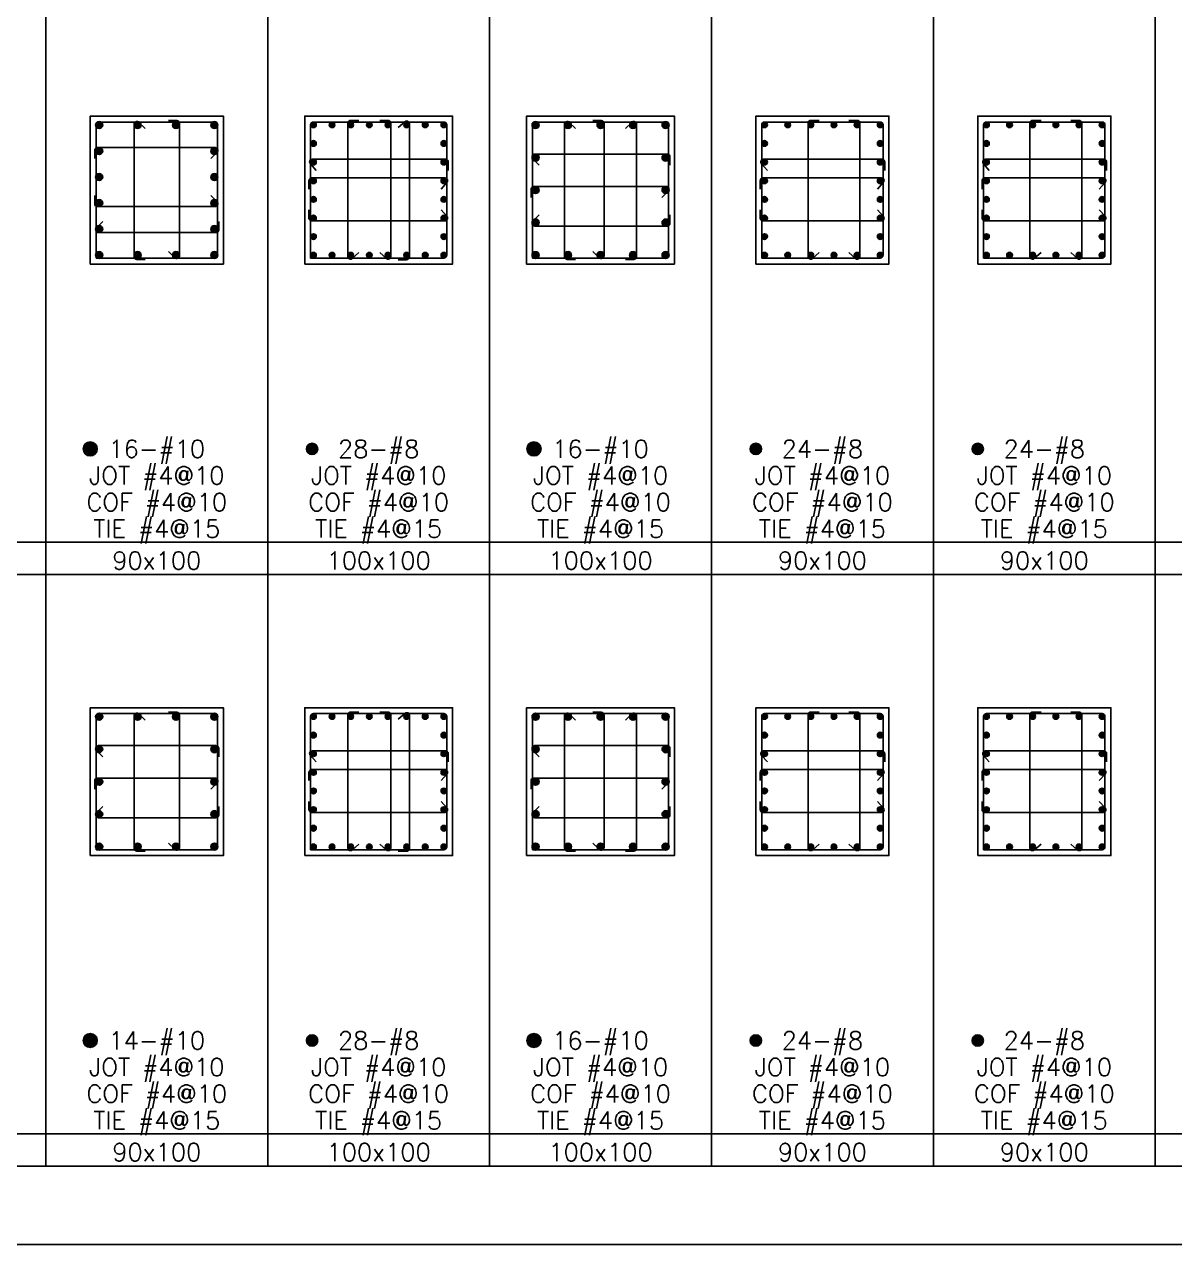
# Model space of a CAD drawing. Header units: millimetres. Extents: x 0 to 31920, y -6088 to 2522.
# Drawn here: x 8005 to 8782, y 0 to 825 of the extents above; entities that cross this region are included whole.
import ezdxf
from ezdxf.enums import TextEntityAlignment as Align

# ---------------------------------------------------------------- set-up
doc = ezdxf.new("R2010")
doc.units = ezdxf.units.MM
doc.header["$MEASUREMENT"] = 0
for name, color, linetype in [('DwFm', 7, 'Continuous'), ('S-RC', 130, 'Continuous'), ('S-REINF', 6, 'Continuous'), ('S-REINFD', 201, 'Continuous'), ('S-STUD', 1, 'Continuous'), ('S-TEXT', 2, 'Continuous')]:
    doc.layers.add(name, color=color, linetype=linetype)
doc.styles.add('CS4', font='romans.shx', dxfattribs={"width": 0.8, "bigfont": 'lsp.shx'})

# ---------------------------------------------------------------- blocks, each defined once
blk = doc.blocks.new('繪圖範圍')
blk.add_lwpolyline([(0, 51.1), (79.8, 51.1), (79.8, 0), (0, 0)], close=True)

msp = doc.modelspace()

# ---------------------------------------------------------------- hatches: boundary and pattern name
at = {"layer": 'S-REINFD'}
h = msp.add_hatch(color=256, dxfattribs=at)
edge = h.paths.add_edge_path()
edge.add_arc((8055.06, 756.94), 2.38, 0, 360)
h = msp.add_hatch(color=256, dxfattribs=at)
edge = h.paths.add_edge_path()
edge.add_arc((8081.02, 756.94), 2.38, 0, 360)
h = msp.add_hatch(color=256, dxfattribs=at)
edge = h.paths.add_edge_path()
edge.add_arc((8106.98, 756.94), 2.38, 0, 360)
h = msp.add_hatch(color=256, dxfattribs=at)
edge = h.paths.add_edge_path()
edge.add_arc((8132.94, 756.94), 2.38, 0, 360)
h = msp.add_hatch(color=256, dxfattribs=at)
edge = h.paths.add_edge_path()
edge.add_arc((8199.91, 757.1), 1.91, 0, 360)
h = msp.add_hatch(color=256, dxfattribs=at)
edge = h.paths.add_edge_path()
edge.add_arc((8212.5, 757.1), 1.91, 0, 360)
h = msp.add_hatch(color=256, dxfattribs=at)
edge = h.paths.add_edge_path()
edge.add_arc((8225.1, 757.1), 1.91, 0, 360)
h = msp.add_hatch(color=256, dxfattribs=at)
edge = h.paths.add_edge_path()
edge.add_arc((8237.7, 757.1), 1.91, 0, 360)
h = msp.add_hatch(color=256, dxfattribs=at)
edge = h.paths.add_edge_path()
edge.add_arc((8250.3, 757.1), 1.91, 0, 360)
h = msp.add_hatch(color=256, dxfattribs=at)
edge = h.paths.add_edge_path()
edge.add_arc((8262.9, 757.1), 1.91, 0, 360)
h = msp.add_hatch(color=256, dxfattribs=at)
edge = h.paths.add_edge_path()
edge.add_arc((8275.5, 757.1), 1.91, 0, 360)
h = msp.add_hatch(color=256, dxfattribs=at)
edge = h.paths.add_edge_path()
edge.add_arc((8288.1, 757.1), 1.91, 0, 360)
h = msp.add_hatch(color=256, dxfattribs=at)
edge = h.paths.add_edge_path()
edge.add_arc((8350.06, 756.94), 2.38, 0, 360)
h = msp.add_hatch(color=256, dxfattribs=at)
edge = h.paths.add_edge_path()
edge.add_arc((8372.03, 756.94), 2.38, 0, 360)
h = msp.add_hatch(color=256, dxfattribs=at)
edge = h.paths.add_edge_path()
edge.add_arc((8394, 756.94), 2.38, 0, 360)
h = msp.add_hatch(color=256, dxfattribs=at)
edge = h.paths.add_edge_path()
edge.add_arc((8415.97, 756.94), 2.38, 0, 360)
h = msp.add_hatch(color=256, dxfattribs=at)
edge = h.paths.add_edge_path()
edge.add_arc((8437.94, 756.94), 2.38, 0, 360)
h = msp.add_hatch(color=256, dxfattribs=at)
edge = h.paths.add_edge_path()
edge.add_arc((8504.91, 757.1), 1.91, 0, 360)
h = msp.add_hatch(color=256, dxfattribs=at)
edge = h.paths.add_edge_path()
edge.add_arc((8520.54, 757.1), 1.91, 0, 360)
h = msp.add_hatch(color=256, dxfattribs=at)
edge = h.paths.add_edge_path()
edge.add_arc((8536.18, 757.1), 1.91, 0, 360)
h = msp.add_hatch(color=256, dxfattribs=at)
edge = h.paths.add_edge_path()
edge.add_arc((8551.82, 757.1), 1.91, 0, 360)
h = msp.add_hatch(color=256, dxfattribs=at)
edge = h.paths.add_edge_path()
edge.add_arc((8567.46, 757.1), 1.91, 0, 360)
h = msp.add_hatch(color=256, dxfattribs=at)
edge = h.paths.add_edge_path()
edge.add_arc((8583.1, 757.1), 1.91, 0, 360)
h = msp.add_hatch(color=256, dxfattribs=at)
edge = h.paths.add_edge_path()
edge.add_arc((8654.91, 757.1), 1.91, 0, 360)
h = msp.add_hatch(color=256, dxfattribs=at)
edge = h.paths.add_edge_path()
edge.add_arc((8670.54, 757.1), 1.91, 0, 360)
h = msp.add_hatch(color=256, dxfattribs=at)
edge = h.paths.add_edge_path()
edge.add_arc((8686.18, 757.1), 1.91, 0, 360)
h = msp.add_hatch(color=256, dxfattribs=at)
edge = h.paths.add_edge_path()
edge.add_arc((8701.82, 757.1), 1.91, 0, 360)
h = msp.add_hatch(color=256, dxfattribs=at)
edge = h.paths.add_edge_path()
edge.add_arc((8717.46, 757.1), 1.91, 0, 360)
h = msp.add_hatch(color=256, dxfattribs=at)
edge = h.paths.add_edge_path()
edge.add_arc((8733.1, 757.1), 1.91, 0, 360)
h = msp.add_hatch(color=256, dxfattribs=at)
edge = h.paths.add_edge_path()
edge.add_arc((8199.91, 744.5), 1.91, 0, 360)
h = msp.add_hatch(color=256, dxfattribs=at)
edge = h.paths.add_edge_path()
edge.add_arc((8288.1, 744.5), 1.91, 0, 360)
h = msp.add_hatch(color=256, dxfattribs=at)
edge = h.paths.add_edge_path()
edge.add_arc((8504.91, 744.5), 1.91, 0, 360)
h = msp.add_hatch(color=256, dxfattribs=at)
edge = h.paths.add_edge_path()
edge.add_arc((8583.1, 744.5), 1.91, 0, 360)
h = msp.add_hatch(color=256, dxfattribs=at)
edge = h.paths.add_edge_path()
edge.add_arc((8654.91, 744.5), 1.91, 0, 360)
h = msp.add_hatch(color=256, dxfattribs=at)
edge = h.paths.add_edge_path()
edge.add_arc((8733.1, 744.5), 1.91, 0, 360)
h = msp.add_hatch(color=256, dxfattribs=at)
edge = h.paths.add_edge_path()
edge.add_arc((8055.06, 739.36), 2.38, 0, 360)
h = msp.add_hatch(color=256, dxfattribs=at)
edge = h.paths.add_edge_path()
edge.add_arc((8132.94, 739.36), 2.38, 0, 360)
h = msp.add_hatch(color=256, dxfattribs=at)
edge = h.paths.add_edge_path()
edge.add_arc((8350.06, 734.97), 2.38, 0, 360)
h = msp.add_hatch(color=256, dxfattribs=at)
edge = h.paths.add_edge_path()
edge.add_arc((8437.94, 734.97), 2.38, 0, 360)
h = msp.add_hatch(color=256, dxfattribs=at)
edge = h.paths.add_edge_path()
edge.add_arc((8199.91, 731.9), 1.91, 0, 360)
h = msp.add_hatch(color=256, dxfattribs=at)
edge = h.paths.add_edge_path()
edge.add_arc((8288.1, 731.9), 1.91, 0, 360)
h = msp.add_hatch(color=256, dxfattribs=at)
edge = h.paths.add_edge_path()
edge.add_arc((8504.91, 731.9), 1.91, 0, 360)
h = msp.add_hatch(color=256, dxfattribs=at)
edge = h.paths.add_edge_path()
edge.add_arc((8583.1, 731.9), 1.91, 0, 360)
h = msp.add_hatch(color=256, dxfattribs=at)
edge = h.paths.add_edge_path()
edge.add_arc((8654.91, 731.9), 1.91, 0, 360)
h = msp.add_hatch(color=256, dxfattribs=at)
edge = h.paths.add_edge_path()
edge.add_arc((8733.1, 731.9), 1.91, 0, 360)
h = msp.add_hatch(color=256, dxfattribs=at)
edge = h.paths.add_edge_path()
edge.add_arc((8055.06, 721.79), 2.38, 0, 360)
h = msp.add_hatch(color=256, dxfattribs=at)
edge = h.paths.add_edge_path()
edge.add_arc((8132.94, 721.79), 2.38, 0, 360)
h = msp.add_hatch(color=256, dxfattribs=at)
edge = h.paths.add_edge_path()
edge.add_arc((8199.91, 719.3), 1.91, 0, 360)
h = msp.add_hatch(color=256, dxfattribs=at)
edge = h.paths.add_edge_path()
edge.add_arc((8288.1, 719.3), 1.91, 0, 360)
h = msp.add_hatch(color=256, dxfattribs=at)
edge = h.paths.add_edge_path()
edge.add_arc((8504.91, 719.3), 1.91, 0, 360)
h = msp.add_hatch(color=256, dxfattribs=at)
edge = h.paths.add_edge_path()
edge.add_arc((8583.1, 719.3), 1.91, 0, 360)
h = msp.add_hatch(color=256, dxfattribs=at)
edge = h.paths.add_edge_path()
edge.add_arc((8654.91, 719.3), 1.91, 0, 360)
h = msp.add_hatch(color=256, dxfattribs=at)
edge = h.paths.add_edge_path()
edge.add_arc((8733.1, 719.3), 1.91, 0, 360)
h = msp.add_hatch(color=256, dxfattribs=at)
edge = h.paths.add_edge_path()
edge.add_arc((8350.06, 713), 2.38, 0, 360)
h = msp.add_hatch(color=256, dxfattribs=at)
edge = h.paths.add_edge_path()
edge.add_arc((8437.94, 713), 2.38, 0, 360)
h = msp.add_hatch(color=256, dxfattribs=at)
edge = h.paths.add_edge_path()
edge.add_arc((8055.06, 704.21), 2.38, 0, 360)
h = msp.add_hatch(color=256, dxfattribs=at)
edge = h.paths.add_edge_path()
edge.add_arc((8132.94, 704.21), 2.38, 0, 360)
h = msp.add_hatch(color=256, dxfattribs=at)
edge = h.paths.add_edge_path()
edge.add_arc((8199.91, 706.7), 1.91, 0, 360)
h = msp.add_hatch(color=256, dxfattribs=at)
edge = h.paths.add_edge_path()
edge.add_arc((8288.1, 706.7), 1.91, 0, 360)
h = msp.add_hatch(color=256, dxfattribs=at)
edge = h.paths.add_edge_path()
edge.add_arc((8504.91, 706.7), 1.91, 0, 360)
h = msp.add_hatch(color=256, dxfattribs=at)
edge = h.paths.add_edge_path()
edge.add_arc((8583.1, 706.7), 1.91, 0, 360)
h = msp.add_hatch(color=256, dxfattribs=at)
edge = h.paths.add_edge_path()
edge.add_arc((8654.91, 706.7), 1.91, 0, 360)
h = msp.add_hatch(color=256, dxfattribs=at)
edge = h.paths.add_edge_path()
edge.add_arc((8733.1, 706.7), 1.91, 0, 360)
h = msp.add_hatch(color=256, dxfattribs=at)
edge = h.paths.add_edge_path()
edge.add_arc((8199.91, 694.1), 1.91, 0, 360)
h = msp.add_hatch(color=256, dxfattribs=at)
edge = h.paths.add_edge_path()
edge.add_arc((8288.1, 694.1), 1.91, 0, 360)
h = msp.add_hatch(color=256, dxfattribs=at)
edge = h.paths.add_edge_path()
edge.add_arc((8350.06, 691.03), 2.38, 0, 360)
h = msp.add_hatch(color=256, dxfattribs=at)
edge = h.paths.add_edge_path()
edge.add_arc((8437.94, 691.03), 2.38, 0, 360)
h = msp.add_hatch(color=256, dxfattribs=at)
edge = h.paths.add_edge_path()
edge.add_arc((8504.91, 694.1), 1.91, 0, 360)
h = msp.add_hatch(color=256, dxfattribs=at)
edge = h.paths.add_edge_path()
edge.add_arc((8583.1, 694.1), 1.91, 0, 360)
h = msp.add_hatch(color=256, dxfattribs=at)
edge = h.paths.add_edge_path()
edge.add_arc((8654.91, 694.1), 1.91, 0, 360)
h = msp.add_hatch(color=256, dxfattribs=at)
edge = h.paths.add_edge_path()
edge.add_arc((8733.1, 694.1), 1.91, 0, 360)
h = msp.add_hatch(color=256, dxfattribs=at)
edge = h.paths.add_edge_path()
edge.add_arc((8055.06, 686.64), 2.38, 0, 360)
h = msp.add_hatch(color=256, dxfattribs=at)
edge = h.paths.add_edge_path()
edge.add_arc((8132.94, 686.64), 2.38, 0, 360)
h = msp.add_hatch(color=256, dxfattribs=at)
edge = h.paths.add_edge_path()
edge.add_arc((8199.91, 681.5), 1.91, 0, 360)
h = msp.add_hatch(color=256, dxfattribs=at)
edge = h.paths.add_edge_path()
edge.add_arc((8288.1, 681.5), 1.91, 0, 360)
h = msp.add_hatch(color=256, dxfattribs=at)
edge = h.paths.add_edge_path()
edge.add_arc((8504.91, 681.5), 1.91, 0, 360)
h = msp.add_hatch(color=256, dxfattribs=at)
edge = h.paths.add_edge_path()
edge.add_arc((8583.1, 681.5), 1.91, 0, 360)
h = msp.add_hatch(color=256, dxfattribs=at)
edge = h.paths.add_edge_path()
edge.add_arc((8654.91, 681.5), 1.91, 0, 360)
h = msp.add_hatch(color=256, dxfattribs=at)
edge = h.paths.add_edge_path()
edge.add_arc((8733.1, 681.5), 1.91, 0, 360)
h = msp.add_hatch(color=256, dxfattribs=at)
edge = h.paths.add_edge_path()
edge.add_arc((8055.06, 669.06), 2.38, 0, 360)
h = msp.add_hatch(color=256, dxfattribs=at)
edge = h.paths.add_edge_path()
edge.add_arc((8081.02, 669.06), 2.38, 0, 360)
h = msp.add_hatch(color=256, dxfattribs=at)
edge = h.paths.add_edge_path()
edge.add_arc((8106.98, 669.06), 2.38, 0, 360)
h = msp.add_hatch(color=256, dxfattribs=at)
edge = h.paths.add_edge_path()
edge.add_arc((8132.94, 669.06), 2.38, 0, 360)
h = msp.add_hatch(color=256, dxfattribs=at)
edge = h.paths.add_edge_path()
edge.add_arc((8199.91, 668.91), 1.91, 0, 360)
h = msp.add_hatch(color=256, dxfattribs=at)
edge = h.paths.add_edge_path()
edge.add_arc((8212.5, 668.91), 1.91, 0, 360)
h = msp.add_hatch(color=256, dxfattribs=at)
edge = h.paths.add_edge_path()
edge.add_arc((8225.1, 668.91), 1.91, 0, 360)
h = msp.add_hatch(color=256, dxfattribs=at)
edge = h.paths.add_edge_path()
edge.add_arc((8237.7, 668.91), 1.91, 0, 360)
h = msp.add_hatch(color=256, dxfattribs=at)
edge = h.paths.add_edge_path()
edge.add_arc((8250.3, 668.91), 1.91, 0, 360)
h = msp.add_hatch(color=256, dxfattribs=at)
edge = h.paths.add_edge_path()
edge.add_arc((8262.9, 668.91), 1.91, 0, 360)
h = msp.add_hatch(color=256, dxfattribs=at)
edge = h.paths.add_edge_path()
edge.add_arc((8275.5, 668.91), 1.91, 0, 360)
h = msp.add_hatch(color=256, dxfattribs=at)
edge = h.paths.add_edge_path()
edge.add_arc((8288.1, 668.91), 1.91, 0, 360)
h = msp.add_hatch(color=256, dxfattribs=at)
edge = h.paths.add_edge_path()
edge.add_arc((8350.06, 669.06), 2.38, 0, 360)
h = msp.add_hatch(color=256, dxfattribs=at)
edge = h.paths.add_edge_path()
edge.add_arc((8372.03, 669.06), 2.38, 0, 360)
h = msp.add_hatch(color=256, dxfattribs=at)
edge = h.paths.add_edge_path()
edge.add_arc((8394, 669.06), 2.38, 0, 360)
h = msp.add_hatch(color=256, dxfattribs=at)
edge = h.paths.add_edge_path()
edge.add_arc((8415.97, 669.06), 2.38, 0, 360)
h = msp.add_hatch(color=256, dxfattribs=at)
edge = h.paths.add_edge_path()
edge.add_arc((8437.94, 669.06), 2.38, 0, 360)
h = msp.add_hatch(color=256, dxfattribs=at)
edge = h.paths.add_edge_path()
edge.add_arc((8504.91, 668.91), 1.91, 0, 360)
h = msp.add_hatch(color=256, dxfattribs=at)
edge = h.paths.add_edge_path()
edge.add_arc((8520.54, 668.91), 1.91, 0, 360)
h = msp.add_hatch(color=256, dxfattribs=at)
edge = h.paths.add_edge_path()
edge.add_arc((8536.18, 668.91), 1.91, 0, 360)
h = msp.add_hatch(color=256, dxfattribs=at)
edge = h.paths.add_edge_path()
edge.add_arc((8551.82, 668.91), 1.91, 0, 360)
h = msp.add_hatch(color=256, dxfattribs=at)
edge = h.paths.add_edge_path()
edge.add_arc((8567.46, 668.91), 1.91, 0, 360)
h = msp.add_hatch(color=256, dxfattribs=at)
edge = h.paths.add_edge_path()
edge.add_arc((8583.1, 668.91), 1.91, 0, 360)
h = msp.add_hatch(color=256, dxfattribs=at)
edge = h.paths.add_edge_path()
edge.add_arc((8654.91, 668.91), 1.91, 0, 360)
h = msp.add_hatch(color=256, dxfattribs=at)
edge = h.paths.add_edge_path()
edge.add_arc((8670.54, 668.91), 1.91, 0, 360)
h = msp.add_hatch(color=256, dxfattribs=at)
edge = h.paths.add_edge_path()
edge.add_arc((8686.18, 668.91), 1.91, 0, 360)
h = msp.add_hatch(color=256, dxfattribs=at)
edge = h.paths.add_edge_path()
edge.add_arc((8701.82, 668.91), 1.91, 0, 360)
h = msp.add_hatch(color=256, dxfattribs=at)
edge = h.paths.add_edge_path()
edge.add_arc((8717.46, 668.91), 1.91, 0, 360)
h = msp.add_hatch(color=256, dxfattribs=at)
edge = h.paths.add_edge_path()
edge.add_arc((8733.1, 668.91), 1.91, 0, 360)
h = msp.add_hatch(color=256, dxfattribs=at)
edge = h.paths.add_edge_path()
edge.add_arc((8049, 538), 4.76, 0, 360)
h = msp.add_hatch(color=256, dxfattribs=at)
edge = h.paths.add_edge_path()
edge.add_arc((8199, 538), 3.81, 0, 360)
h = msp.add_hatch(color=256, dxfattribs=at)
edge = h.paths.add_edge_path()
edge.add_arc((8349, 538), 4.76, 0, 360)
h = msp.add_hatch(color=256, dxfattribs=at)
edge = h.paths.add_edge_path()
edge.add_arc((8499, 538), 3.81, 0, 360)
h = msp.add_hatch(color=256, dxfattribs=at)
edge = h.paths.add_edge_path()
edge.add_arc((8649, 538), 3.81, 0, 360)
h = msp.add_hatch(color=256, dxfattribs=at)
edge = h.paths.add_edge_path()
edge.add_arc((8055.06, 356.94), 2.38, 0, 360)
h = msp.add_hatch(color=256, dxfattribs=at)
edge = h.paths.add_edge_path()
edge.add_arc((8081.02, 356.94), 2.38, 0, 360)
h = msp.add_hatch(color=256, dxfattribs=at)
edge = h.paths.add_edge_path()
edge.add_arc((8106.98, 356.94), 2.38, 0, 360)
h = msp.add_hatch(color=256, dxfattribs=at)
edge = h.paths.add_edge_path()
edge.add_arc((8132.94, 356.94), 2.38, 0, 360)
h = msp.add_hatch(color=256, dxfattribs=at)
edge = h.paths.add_edge_path()
edge.add_arc((8199.91, 357.1), 1.91, 0, 360)
h = msp.add_hatch(color=256, dxfattribs=at)
edge = h.paths.add_edge_path()
edge.add_arc((8212.5, 357.1), 1.91, 0, 360)
h = msp.add_hatch(color=256, dxfattribs=at)
edge = h.paths.add_edge_path()
edge.add_arc((8225.1, 357.1), 1.91, 0, 360)
h = msp.add_hatch(color=256, dxfattribs=at)
edge = h.paths.add_edge_path()
edge.add_arc((8237.7, 357.1), 1.91, 0, 360)
h = msp.add_hatch(color=256, dxfattribs=at)
edge = h.paths.add_edge_path()
edge.add_arc((8250.3, 357.1), 1.91, 0, 360)
h = msp.add_hatch(color=256, dxfattribs=at)
edge = h.paths.add_edge_path()
edge.add_arc((8262.9, 357.1), 1.91, 0, 360)
h = msp.add_hatch(color=256, dxfattribs=at)
edge = h.paths.add_edge_path()
edge.add_arc((8275.5, 357.1), 1.91, 0, 360)
h = msp.add_hatch(color=256, dxfattribs=at)
edge = h.paths.add_edge_path()
edge.add_arc((8288.1, 357.1), 1.91, 0, 360)
h = msp.add_hatch(color=256, dxfattribs=at)
edge = h.paths.add_edge_path()
edge.add_arc((8350.06, 356.94), 2.38, 0, 360)
h = msp.add_hatch(color=256, dxfattribs=at)
edge = h.paths.add_edge_path()
edge.add_arc((8372.03, 356.94), 2.38, 0, 360)
h = msp.add_hatch(color=256, dxfattribs=at)
edge = h.paths.add_edge_path()
edge.add_arc((8394, 356.94), 2.38, 0, 360)
h = msp.add_hatch(color=256, dxfattribs=at)
edge = h.paths.add_edge_path()
edge.add_arc((8415.97, 356.94), 2.38, 0, 360)
h = msp.add_hatch(color=256, dxfattribs=at)
edge = h.paths.add_edge_path()
edge.add_arc((8437.94, 356.94), 2.38, 0, 360)
h = msp.add_hatch(color=256, dxfattribs=at)
edge = h.paths.add_edge_path()
edge.add_arc((8504.91, 357.1), 1.91, 0, 360)
h = msp.add_hatch(color=256, dxfattribs=at)
edge = h.paths.add_edge_path()
edge.add_arc((8520.54, 357.1), 1.91, 0, 360)
h = msp.add_hatch(color=256, dxfattribs=at)
edge = h.paths.add_edge_path()
edge.add_arc((8536.18, 357.1), 1.91, 0, 360)
h = msp.add_hatch(color=256, dxfattribs=at)
edge = h.paths.add_edge_path()
edge.add_arc((8551.82, 357.1), 1.91, 0, 360)
h = msp.add_hatch(color=256, dxfattribs=at)
edge = h.paths.add_edge_path()
edge.add_arc((8567.46, 357.1), 1.91, 0, 360)
h = msp.add_hatch(color=256, dxfattribs=at)
edge = h.paths.add_edge_path()
edge.add_arc((8583.1, 357.1), 1.91, 0, 360)
h = msp.add_hatch(color=256, dxfattribs=at)
edge = h.paths.add_edge_path()
edge.add_arc((8654.91, 357.1), 1.91, 0, 360)
h = msp.add_hatch(color=256, dxfattribs=at)
edge = h.paths.add_edge_path()
edge.add_arc((8670.54, 357.1), 1.91, 0, 360)
h = msp.add_hatch(color=256, dxfattribs=at)
edge = h.paths.add_edge_path()
edge.add_arc((8686.18, 357.1), 1.91, 0, 360)
h = msp.add_hatch(color=256, dxfattribs=at)
edge = h.paths.add_edge_path()
edge.add_arc((8701.82, 357.1), 1.91, 0, 360)
h = msp.add_hatch(color=256, dxfattribs=at)
edge = h.paths.add_edge_path()
edge.add_arc((8717.46, 357.1), 1.91, 0, 360)
h = msp.add_hatch(color=256, dxfattribs=at)
edge = h.paths.add_edge_path()
edge.add_arc((8733.1, 357.1), 1.91, 0, 360)
h = msp.add_hatch(color=256, dxfattribs=at)
edge = h.paths.add_edge_path()
edge.add_arc((8199.91, 344.5), 1.91, 0, 360)
h = msp.add_hatch(color=256, dxfattribs=at)
edge = h.paths.add_edge_path()
edge.add_arc((8288.1, 344.5), 1.91, 0, 360)
h = msp.add_hatch(color=256, dxfattribs=at)
edge = h.paths.add_edge_path()
edge.add_arc((8504.91, 344.5), 1.91, 0, 360)
h = msp.add_hatch(color=256, dxfattribs=at)
edge = h.paths.add_edge_path()
edge.add_arc((8583.1, 344.5), 1.91, 0, 360)
h = msp.add_hatch(color=256, dxfattribs=at)
edge = h.paths.add_edge_path()
edge.add_arc((8654.91, 344.5), 1.91, 0, 360)
h = msp.add_hatch(color=256, dxfattribs=at)
edge = h.paths.add_edge_path()
edge.add_arc((8733.1, 344.5), 1.91, 0, 360)
h = msp.add_hatch(color=256, dxfattribs=at)
edge = h.paths.add_edge_path()
edge.add_arc((8055.06, 334.97), 2.38, 0, 360)
h = msp.add_hatch(color=256, dxfattribs=at)
edge = h.paths.add_edge_path()
edge.add_arc((8132.94, 334.97), 2.38, 0, 360)
h = msp.add_hatch(color=256, dxfattribs=at)
edge = h.paths.add_edge_path()
edge.add_arc((8199.91, 331.9), 1.91, 0, 360)
h = msp.add_hatch(color=256, dxfattribs=at)
edge = h.paths.add_edge_path()
edge.add_arc((8288.1, 331.9), 1.91, 0, 360)
h = msp.add_hatch(color=256, dxfattribs=at)
edge = h.paths.add_edge_path()
edge.add_arc((8350.06, 334.97), 2.38, 0, 360)
h = msp.add_hatch(color=256, dxfattribs=at)
edge = h.paths.add_edge_path()
edge.add_arc((8437.94, 334.97), 2.38, 0, 360)
h = msp.add_hatch(color=256, dxfattribs=at)
edge = h.paths.add_edge_path()
edge.add_arc((8504.91, 331.9), 1.91, 0, 360)
h = msp.add_hatch(color=256, dxfattribs=at)
edge = h.paths.add_edge_path()
edge.add_arc((8583.1, 331.9), 1.91, 0, 360)
h = msp.add_hatch(color=256, dxfattribs=at)
edge = h.paths.add_edge_path()
edge.add_arc((8654.91, 331.9), 1.91, 0, 360)
h = msp.add_hatch(color=256, dxfattribs=at)
edge = h.paths.add_edge_path()
edge.add_arc((8733.1, 331.9), 1.91, 0, 360)
h = msp.add_hatch(color=256, dxfattribs=at)
edge = h.paths.add_edge_path()
edge.add_arc((8055.06, 313), 2.38, 0, 360)
h = msp.add_hatch(color=256, dxfattribs=at)
edge = h.paths.add_edge_path()
edge.add_arc((8132.94, 313), 2.38, 0, 360)
h = msp.add_hatch(color=256, dxfattribs=at)
edge = h.paths.add_edge_path()
edge.add_arc((8199.91, 319.3), 1.91, 0, 360)
h = msp.add_hatch(color=256, dxfattribs=at)
edge = h.paths.add_edge_path()
edge.add_arc((8288.1, 319.3), 1.91, 0, 360)
h = msp.add_hatch(color=256, dxfattribs=at)
edge = h.paths.add_edge_path()
edge.add_arc((8350.06, 313), 2.38, 0, 360)
h = msp.add_hatch(color=256, dxfattribs=at)
edge = h.paths.add_edge_path()
edge.add_arc((8437.94, 313), 2.38, 0, 360)
h = msp.add_hatch(color=256, dxfattribs=at)
edge = h.paths.add_edge_path()
edge.add_arc((8504.91, 319.3), 1.91, 0, 360)
h = msp.add_hatch(color=256, dxfattribs=at)
edge = h.paths.add_edge_path()
edge.add_arc((8583.1, 319.3), 1.91, 0, 360)
h = msp.add_hatch(color=256, dxfattribs=at)
edge = h.paths.add_edge_path()
edge.add_arc((8654.91, 319.3), 1.91, 0, 360)
h = msp.add_hatch(color=256, dxfattribs=at)
edge = h.paths.add_edge_path()
edge.add_arc((8733.1, 319.3), 1.91, 0, 360)
h = msp.add_hatch(color=256, dxfattribs=at)
edge = h.paths.add_edge_path()
edge.add_arc((8199.91, 306.7), 1.91, 0, 360)
h = msp.add_hatch(color=256, dxfattribs=at)
edge = h.paths.add_edge_path()
edge.add_arc((8288.1, 306.7), 1.91, 0, 360)
h = msp.add_hatch(color=256, dxfattribs=at)
edge = h.paths.add_edge_path()
edge.add_arc((8504.91, 306.7), 1.91, 0, 360)
h = msp.add_hatch(color=256, dxfattribs=at)
edge = h.paths.add_edge_path()
edge.add_arc((8583.1, 306.7), 1.91, 0, 360)
h = msp.add_hatch(color=256, dxfattribs=at)
edge = h.paths.add_edge_path()
edge.add_arc((8654.91, 306.7), 1.91, 0, 360)
h = msp.add_hatch(color=256, dxfattribs=at)
edge = h.paths.add_edge_path()
edge.add_arc((8733.1, 306.7), 1.91, 0, 360)
h = msp.add_hatch(color=256, dxfattribs=at)
edge = h.paths.add_edge_path()
edge.add_arc((8055.06, 291.03), 2.38, 0, 360)
h = msp.add_hatch(color=256, dxfattribs=at)
edge = h.paths.add_edge_path()
edge.add_arc((8132.94, 291.03), 2.38, 0, 360)
h = msp.add_hatch(color=256, dxfattribs=at)
edge = h.paths.add_edge_path()
edge.add_arc((8199.91, 294.1), 1.91, 0, 360)
h = msp.add_hatch(color=256, dxfattribs=at)
edge = h.paths.add_edge_path()
edge.add_arc((8288.1, 294.1), 1.91, 0, 360)
h = msp.add_hatch(color=256, dxfattribs=at)
edge = h.paths.add_edge_path()
edge.add_arc((8350.06, 291.03), 2.38, 0, 360)
h = msp.add_hatch(color=256, dxfattribs=at)
edge = h.paths.add_edge_path()
edge.add_arc((8437.94, 291.03), 2.38, 0, 360)
h = msp.add_hatch(color=256, dxfattribs=at)
edge = h.paths.add_edge_path()
edge.add_arc((8504.91, 294.1), 1.91, 0, 360)
h = msp.add_hatch(color=256, dxfattribs=at)
edge = h.paths.add_edge_path()
edge.add_arc((8583.1, 294.1), 1.91, 0, 360)
h = msp.add_hatch(color=256, dxfattribs=at)
edge = h.paths.add_edge_path()
edge.add_arc((8654.91, 294.1), 1.91, 0, 360)
h = msp.add_hatch(color=256, dxfattribs=at)
edge = h.paths.add_edge_path()
edge.add_arc((8733.1, 294.1), 1.91, 0, 360)
h = msp.add_hatch(color=256, dxfattribs=at)
edge = h.paths.add_edge_path()
edge.add_arc((8199.91, 281.5), 1.91, 0, 360)
h = msp.add_hatch(color=256, dxfattribs=at)
edge = h.paths.add_edge_path()
edge.add_arc((8288.1, 281.5), 1.91, 0, 360)
h = msp.add_hatch(color=256, dxfattribs=at)
edge = h.paths.add_edge_path()
edge.add_arc((8504.91, 281.5), 1.91, 0, 360)
h = msp.add_hatch(color=256, dxfattribs=at)
edge = h.paths.add_edge_path()
edge.add_arc((8583.1, 281.5), 1.91, 0, 360)
h = msp.add_hatch(color=256, dxfattribs=at)
edge = h.paths.add_edge_path()
edge.add_arc((8654.91, 281.5), 1.91, 0, 360)
h = msp.add_hatch(color=256, dxfattribs=at)
edge = h.paths.add_edge_path()
edge.add_arc((8733.1, 281.5), 1.91, 0, 360)
h = msp.add_hatch(color=256, dxfattribs=at)
edge = h.paths.add_edge_path()
edge.add_arc((8055.06, 269.06), 2.38, 0, 360)
h = msp.add_hatch(color=256, dxfattribs=at)
edge = h.paths.add_edge_path()
edge.add_arc((8081.02, 269.06), 2.38, 0, 360)
h = msp.add_hatch(color=256, dxfattribs=at)
edge = h.paths.add_edge_path()
edge.add_arc((8106.98, 269.06), 2.38, 0, 360)
h = msp.add_hatch(color=256, dxfattribs=at)
edge = h.paths.add_edge_path()
edge.add_arc((8132.94, 269.06), 2.38, 0, 360)
h = msp.add_hatch(color=256, dxfattribs=at)
edge = h.paths.add_edge_path()
edge.add_arc((8199.91, 268.91), 1.91, 0, 360)
h = msp.add_hatch(color=256, dxfattribs=at)
edge = h.paths.add_edge_path()
edge.add_arc((8212.5, 268.91), 1.91, 0, 360)
h = msp.add_hatch(color=256, dxfattribs=at)
edge = h.paths.add_edge_path()
edge.add_arc((8225.1, 268.91), 1.91, 0, 360)
h = msp.add_hatch(color=256, dxfattribs=at)
edge = h.paths.add_edge_path()
edge.add_arc((8237.7, 268.91), 1.91, 0, 360)
h = msp.add_hatch(color=256, dxfattribs=at)
edge = h.paths.add_edge_path()
edge.add_arc((8250.3, 268.91), 1.91, 0, 360)
h = msp.add_hatch(color=256, dxfattribs=at)
edge = h.paths.add_edge_path()
edge.add_arc((8262.9, 268.91), 1.91, 0, 360)
h = msp.add_hatch(color=256, dxfattribs=at)
edge = h.paths.add_edge_path()
edge.add_arc((8275.5, 268.91), 1.91, 0, 360)
h = msp.add_hatch(color=256, dxfattribs=at)
edge = h.paths.add_edge_path()
edge.add_arc((8288.1, 268.91), 1.91, 0, 360)
h = msp.add_hatch(color=256, dxfattribs=at)
edge = h.paths.add_edge_path()
edge.add_arc((8350.06, 269.06), 2.38, 0, 360)
h = msp.add_hatch(color=256, dxfattribs=at)
edge = h.paths.add_edge_path()
edge.add_arc((8372.03, 269.06), 2.38, 0, 360)
h = msp.add_hatch(color=256, dxfattribs=at)
edge = h.paths.add_edge_path()
edge.add_arc((8394, 269.06), 2.38, 0, 360)
h = msp.add_hatch(color=256, dxfattribs=at)
edge = h.paths.add_edge_path()
edge.add_arc((8415.97, 269.06), 2.38, 0, 360)
h = msp.add_hatch(color=256, dxfattribs=at)
edge = h.paths.add_edge_path()
edge.add_arc((8437.94, 269.06), 2.38, 0, 360)
h = msp.add_hatch(color=256, dxfattribs=at)
edge = h.paths.add_edge_path()
edge.add_arc((8504.91, 268.91), 1.91, 0, 360)
h = msp.add_hatch(color=256, dxfattribs=at)
edge = h.paths.add_edge_path()
edge.add_arc((8520.54, 268.91), 1.91, 0, 360)
h = msp.add_hatch(color=256, dxfattribs=at)
edge = h.paths.add_edge_path()
edge.add_arc((8536.18, 268.91), 1.91, 0, 360)
h = msp.add_hatch(color=256, dxfattribs=at)
edge = h.paths.add_edge_path()
edge.add_arc((8551.82, 268.91), 1.91, 0, 360)
h = msp.add_hatch(color=256, dxfattribs=at)
edge = h.paths.add_edge_path()
edge.add_arc((8567.46, 268.91), 1.91, 0, 360)
h = msp.add_hatch(color=256, dxfattribs=at)
edge = h.paths.add_edge_path()
edge.add_arc((8583.1, 268.91), 1.91, 0, 360)
h = msp.add_hatch(color=256, dxfattribs=at)
edge = h.paths.add_edge_path()
edge.add_arc((8654.91, 268.91), 1.91, 0, 360)
h = msp.add_hatch(color=256, dxfattribs=at)
edge = h.paths.add_edge_path()
edge.add_arc((8670.54, 268.91), 1.91, 0, 360)
h = msp.add_hatch(color=256, dxfattribs=at)
edge = h.paths.add_edge_path()
edge.add_arc((8686.18, 268.91), 1.91, 0, 360)
h = msp.add_hatch(color=256, dxfattribs=at)
edge = h.paths.add_edge_path()
edge.add_arc((8701.82, 268.91), 1.91, 0, 360)
h = msp.add_hatch(color=256, dxfattribs=at)
edge = h.paths.add_edge_path()
edge.add_arc((8717.46, 268.91), 1.91, 0, 360)
h = msp.add_hatch(color=256, dxfattribs=at)
edge = h.paths.add_edge_path()
edge.add_arc((8733.1, 268.91), 1.91, 0, 360)
h = msp.add_hatch(color=256, dxfattribs=at)
edge = h.paths.add_edge_path()
edge.add_arc((8049, 138), 4.76, 0, 360)
h = msp.add_hatch(color=256, dxfattribs=at)
edge = h.paths.add_edge_path()
edge.add_arc((8199, 138), 3.81, 0, 360)
h = msp.add_hatch(color=256, dxfattribs=at)
edge = h.paths.add_edge_path()
edge.add_arc((8349, 138), 4.76, 0, 360)
h = msp.add_hatch(color=256, dxfattribs=at)
edge = h.paths.add_edge_path()
edge.add_arc((8499, 138), 3.81, 0, 360)
h = msp.add_hatch(color=256, dxfattribs=at)
edge = h.paths.add_edge_path()
edge.add_arc((8649, 138), 3.81, 0, 360)

# ---------------------------------------------------------------- linework, layer by layer
at = {"layer": 'S-RC'}
for points in [[(8049, 663), (8139, 663), (8139, 763), (8049, 763), (8049, 663)], [(8194, 663), (8294, 663), (8294, 763), (8194, 763), (8194, 663)], [(8344, 663), (8444, 663), (8444, 763), (8344, 763), (8344, 663)], [(8499, 663), (8589, 663), (8589, 763), (8499, 763), (8499, 663)], [(8649, 663), (8739, 663), (8739, 763), (8649, 763), (8649, 663)], [(8049, 263), (8139, 263), (8139, 363), (8049, 363), (8049, 263)], [(8194, 263), (8294, 263), (8294, 363), (8194, 363), (8194, 263)], [(8344, 263), (8444, 263), (8444, 363), (8344, 363), (8344, 263)], [(8499, 263), (8589, 263), (8589, 363), (8499, 363), (8499, 263)], [(8649, 263), (8739, 263), (8739, 363), (8649, 363), (8649, 263)]]:
    msp.add_lwpolyline(points, dxfattribs=at)
at = {"layer": 'S-REINF', "color": 2}
for points in [[(8053, 667), (8133.1, 667, 0.414214), (8135, 668.9), (8135, 757.1, 0.414214), (8133.1, 759), (8054.9, 759, 0.414214), (8053, 757.1), (8053, 667)], [(8086.14, 666.06), (8080.54, 666.06, -0.414214), (8078.64, 667.96), (8078.64, 757.4, -0.665297), (8081.87, 758.75), (8086.14, 754.56)], [(8101.86, 671.44), (8106.13, 667.25, 0.665297), (8109.36, 668.6), (8109.36, 758.04, 0.414214), (8107.46, 759.94), (8101.86, 759.94)], [(8198, 667), (8288.1, 667, 0.414214), (8290, 668.9), (8290, 757.1, 0.414214), (8288.1, 759), (8199.9, 759, 0.414214), (8198, 757.1), (8198, 667)], [(8230.7, 670.81), (8226.38, 666.84, -0.653352), (8223.2, 668.24), (8223.2, 758.19, -0.414214), (8225.1, 760.1), (8230.7, 760.1)], [(8244.7, 670.81), (8249.02, 666.84, 0.653352), (8252.2, 668.24), (8252.2, 758.19, 0.414214), (8250.3, 760.1), (8244.7, 760.1)], [(8257.3, 665.91), (8262.9, 665.91, 0.414214), (8264.8, 667.81), (8264.8, 757.76, 0.653352), (8261.62, 759.16), (8257.3, 755.19)], [(8348, 667), (8438.1, 667, 0.414214), (8440, 668.9), (8440, 757.1, 0.414214), (8438.1, 759), (8349.9, 759, 0.414214), (8348, 757.1), (8348, 667)], [(8377.15, 666.06), (8371.55, 666.06, -0.414214), (8369.65, 667.96), (8369.65, 757.4, -0.665297), (8372.88, 758.75), (8377.15, 754.56)], [(8388.88, 671.44), (8393.15, 667.25, 0.665297), (8396.38, 668.6), (8396.38, 758.04, 0.414214), (8394.48, 759.94), (8388.88, 759.94)], [(8410.85, 666.06), (8416.45, 666.06, 0.414214), (8418.35, 667.96), (8418.35, 757.4, 0.665297), (8415.12, 758.75), (8410.85, 754.56)], [(8503, 667), (8583.1, 667, 0.414214), (8585, 668.9), (8585, 757.1, 0.414214), (8583.1, 759), (8504.9, 759, 0.414214), (8503, 757.1), (8503, 667)], [(8541.78, 670.81), (8537.46, 666.84, -0.653352), (8534.28, 668.24), (8534.28, 758.19, -0.414214), (8536.18, 760.1), (8541.78, 760.1)], [(8561.86, 670.81), (8566.18, 666.84, 0.653352), (8569.36, 668.24), (8569.36, 758.19, 0.414214), (8567.46, 760.1), (8561.86, 760.1)], [(8653, 667), (8733.1, 667, 0.414214), (8735, 668.9), (8735, 757.1, 0.414214), (8733.1, 759), (8654.9, 759, 0.414214), (8653, 757.1), (8653, 667)], [(8691.78, 670.81), (8687.46, 666.84, -0.653352), (8684.28, 668.24), (8684.28, 758.19, -0.414214), (8686.18, 760.1), (8691.78, 760.1)], [(8711.86, 670.81), (8716.18, 666.84, 0.653352), (8719.36, 668.24), (8719.36, 758.19, 0.414214), (8717.46, 760.1), (8711.86, 760.1)], [(8052.06, 734.24), (8052.06, 739.84, -0.414214), (8053.96, 741.74), (8133.4, 741.74, -0.665297), (8134.75, 738.51), (8130.56, 734.24)], [(8352.44, 729.85), (8348.25, 734.12, -0.665297), (8349.6, 737.35), (8439.04, 737.35, -0.414214), (8440.94, 735.45), (8440.94, 729.85)], [(8201.81, 726.3), (8197.84, 730.62, -0.653352), (8199.24, 733.8), (8289.2, 733.8, -0.414214), (8291.1, 731.9), (8291.1, 726.3)], [(8506.81, 726.3), (8502.84, 730.62, -0.653352), (8504.24, 733.8), (8584.2, 733.8, -0.414214), (8586.1, 731.9), (8586.1, 726.3)], [(8656.81, 726.3), (8652.84, 730.62, -0.653352), (8654.24, 733.8), (8734.2, 733.8, -0.414214), (8736.1, 731.9), (8736.1, 726.3)], [(8196.91, 713.7), (8196.91, 719.3, -0.414214), (8198.81, 721.2), (8288.76, 721.2, -0.653352), (8290.16, 718.02), (8286.19, 713.7)], [(8501.91, 713.7), (8501.91, 719.3, -0.414214), (8503.81, 721.2), (8583.76, 721.2, -0.653352), (8585.16, 718.02), (8581.19, 713.7)], [(8651.91, 713.7), (8651.91, 719.3, -0.414214), (8653.81, 721.2), (8733.76, 721.2, -0.653352), (8735.16, 718.02), (8731.19, 713.7)], [(8347.06, 707.88), (8347.06, 713.48, -0.414214), (8348.96, 715.38), (8438.4, 715.38, -0.665297), (8439.75, 712.15), (8435.55, 707.88)], [(8052.06, 709.33), (8052.06, 703.73, 0.414214), (8053.96, 701.83), (8133.4, 701.83, 0.665297), (8134.75, 705.06), (8130.56, 709.33)], [(8196.91, 699.7), (8196.91, 694.1, 0.414214), (8198.81, 692.2), (8288.76, 692.2, 0.653352), (8290.16, 695.38), (8286.19, 699.7)], [(8352.44, 696.15), (8348.25, 691.88, 0.665297), (8349.6, 688.65), (8439.04, 688.65, 0.414214), (8440.94, 690.55), (8440.94, 696.15)], [(8501.91, 699.7), (8501.91, 694.1, 0.414214), (8503.81, 692.2), (8583.76, 692.2, 0.653352), (8585.16, 695.38), (8581.19, 699.7)], [(8651.91, 699.7), (8651.91, 694.1, 0.414214), (8653.81, 692.2), (8733.76, 692.2, 0.653352), (8735.16, 695.38), (8731.19, 699.7)], [(8057.45, 691.76), (8053.25, 687.49, 0.665297), (8054.6, 684.26), (8134.04, 684.26, 0.414214), (8135.94, 686.16), (8135.94, 691.76)], [(8053, 267), (8133.1, 267, 0.414214), (8135, 268.9), (8135, 357.1, 0.414214), (8133.1, 359), (8054.9, 359, 0.414214), (8053, 357.1), (8053, 267)], [(8086.14, 266.06), (8080.54, 266.06, -0.414214), (8078.64, 267.96), (8078.64, 357.4, -0.665297), (8081.87, 358.75), (8086.14, 354.55)], [(8101.86, 271.44), (8106.13, 267.25, 0.665297), (8109.36, 268.6), (8109.36, 358.04, 0.414214), (8107.46, 359.94), (8101.86, 359.94)], [(8198, 267), (8288.1, 267, 0.414214), (8290, 268.9), (8290, 357.1, 0.414214), (8288.1, 359), (8199.9, 359, 0.414214), (8198, 357.1), (8198, 267)], [(8230.7, 270.81), (8226.38, 266.84, -0.653352), (8223.2, 268.24), (8223.2, 358.2, -0.414214), (8225.1, 360.1), (8230.7, 360.1)], [(8244.7, 270.81), (8249.02, 266.84, 0.653352), (8252.2, 268.24), (8252.2, 358.2, 0.414214), (8250.3, 360.1), (8244.7, 360.1)], [(8257.3, 265.91), (8262.9, 265.91, 0.414214), (8264.8, 267.81), (8264.8, 357.76, 0.653352), (8261.62, 359.16), (8257.3, 355.19)], [(8348, 267), (8438.1, 267, 0.414214), (8440, 268.9), (8440, 357.1, 0.414214), (8438.1, 359), (8349.9, 359, 0.414214), (8348, 357.1), (8348, 267)], [(8377.15, 266.06), (8371.55, 266.06, -0.414214), (8369.65, 267.96), (8369.65, 357.4, -0.665297), (8372.88, 358.75), (8377.15, 354.55)], [(8388.88, 271.44), (8393.15, 267.25, 0.665297), (8396.38, 268.6), (8396.38, 358.04, 0.414214), (8394.48, 359.94), (8388.88, 359.94)], [(8410.85, 266.06), (8416.45, 266.06, 0.414214), (8418.35, 267.96), (8418.35, 357.4, 0.665297), (8415.12, 358.75), (8410.85, 354.55)], [(8503, 267), (8583.1, 267, 0.414214), (8585, 268.9), (8585, 357.1, 0.414214), (8583.1, 359), (8504.9, 359, 0.414214), (8503, 357.1), (8503, 267)], [(8541.78, 270.81), (8537.46, 266.84, -0.653352), (8534.28, 268.24), (8534.28, 358.2, -0.414214), (8536.18, 360.1), (8541.78, 360.1)], [(8561.86, 270.81), (8566.18, 266.84, 0.653352), (8569.36, 268.24), (8569.36, 358.2, 0.414214), (8567.46, 360.1), (8561.86, 360.1)], [(8653, 267), (8733.1, 267, 0.414214), (8735, 268.9), (8735, 357.1, 0.414214), (8733.1, 359), (8654.9, 359, 0.414214), (8653, 357.1), (8653, 267)], [(8691.78, 270.81), (8687.46, 266.84, -0.653352), (8684.28, 268.24), (8684.28, 358.2, -0.414214), (8686.18, 360.1), (8691.78, 360.1)], [(8711.86, 270.81), (8716.18, 266.84, 0.653352), (8719.36, 268.24), (8719.36, 358.2, 0.414214), (8717.46, 360.1), (8711.86, 360.1)], [(8057.45, 329.85), (8053.25, 334.12, -0.665297), (8054.6, 337.35), (8134.04, 337.35, -0.414214), (8135.94, 335.45), (8135.94, 329.85)], [(8201.81, 326.3), (8197.84, 330.62, -0.653352), (8199.24, 333.8), (8289.2, 333.8, -0.414214), (8291.1, 331.9), (8291.1, 326.3)], [(8352.44, 329.85), (8348.25, 334.12, -0.665297), (8349.6, 337.35), (8439.04, 337.35, -0.414214), (8440.94, 335.45), (8440.94, 329.85)], [(8506.81, 326.3), (8502.84, 330.62, -0.653352), (8504.24, 333.8), (8584.2, 333.8, -0.414214), (8586.1, 331.9), (8586.1, 326.3)], [(8656.81, 326.3), (8652.84, 330.62, -0.653352), (8654.24, 333.8), (8734.2, 333.8, -0.414214), (8736.1, 331.9), (8736.1, 326.3)], [(8052.06, 307.88), (8052.06, 313.48, -0.414214), (8053.96, 315.38), (8133.4, 315.38, -0.665297), (8134.75, 312.15), (8130.56, 307.88)], [(8196.91, 313.7), (8196.91, 319.3, -0.414214), (8198.81, 321.2), (8288.76, 321.2, -0.653352), (8290.16, 318.02), (8286.19, 313.7)], [(8347.06, 307.88), (8347.06, 313.48, -0.414214), (8348.96, 315.38), (8438.4, 315.38, -0.665297), (8439.75, 312.15), (8435.55, 307.88)], [(8501.91, 313.7), (8501.91, 319.3, -0.414214), (8503.81, 321.2), (8583.76, 321.2, -0.653352), (8585.16, 318.02), (8581.19, 313.7)], [(8651.91, 313.7), (8651.91, 319.3, -0.414214), (8653.81, 321.2), (8733.76, 321.2, -0.653352), (8735.16, 318.02), (8731.19, 313.7)], [(8196.91, 299.7), (8196.91, 294.1, 0.414214), (8198.81, 292.2), (8288.76, 292.2, 0.653352), (8290.16, 295.38), (8286.19, 299.7)], [(8501.91, 299.7), (8501.91, 294.1, 0.414214), (8503.81, 292.2), (8583.76, 292.2, 0.653352), (8585.16, 295.38), (8581.19, 299.7)], [(8651.91, 299.7), (8651.91, 294.1, 0.414214), (8653.81, 292.2), (8733.76, 292.2, 0.653352), (8735.16, 295.38), (8731.19, 299.7)], [(8057.45, 296.15), (8053.25, 291.88, 0.665297), (8054.6, 288.65), (8134.04, 288.65, 0.414214), (8135.94, 290.55), (8135.94, 296.15)], [(8352.44, 296.15), (8348.25, 291.88, 0.665297), (8349.6, 288.65), (8439.04, 288.65, 0.414214), (8440.94, 290.55), (8440.94, 296.15)]]:
    msp.add_lwpolyline(points, format="xyb", dxfattribs=at)
at = {"layer": 'S-REINFD'}
for centre, radius in [((8055.06, 756.94), 2.38), ((8081.02, 756.94), 2.38), ((8106.98, 756.94), 2.38), ((8132.94, 756.94), 2.38), ((8199.91, 757.1), 1.91), ((8212.5, 757.1), 1.91), ((8225.1, 757.1), 1.91), ((8237.7, 757.1), 1.91), ((8250.3, 757.1), 1.91), ((8262.9, 757.1), 1.91), ((8275.5, 757.1), 1.91), ((8288.1, 757.1), 1.91), ((8350.06, 756.94), 2.38), ((8372.03, 756.94), 2.38), ((8394, 756.94), 2.38), ((8415.97, 756.94), 2.38), ((8437.94, 756.94), 2.38), ((8504.91, 757.1), 1.91), ((8520.54, 757.1), 1.91), ((8536.18, 757.1), 1.91), ((8551.82, 757.1), 1.91), ((8567.46, 757.1), 1.91), ((8583.1, 757.1), 1.91), ((8654.91, 757.1), 1.91), ((8670.54, 757.1), 1.91), ((8686.18, 757.1), 1.91), ((8701.82, 757.1), 1.91), ((8717.46, 757.1), 1.91), ((8733.1, 757.1), 1.91), ((8199.91, 744.5), 1.91), ((8288.1, 744.5), 1.91), ((8504.91, 744.5), 1.91), ((8583.1, 744.5), 1.91), ((8654.91, 744.5), 1.91), ((8733.1, 744.5), 1.91), ((8055.06, 739.36), 2.38), ((8132.94, 739.36), 2.38), ((8350.06, 734.97), 2.38), ((8437.94, 734.97), 2.38), ((8199.91, 731.9), 1.91), ((8288.1, 731.9), 1.91), ((8504.91, 731.9), 1.91), ((8583.1, 731.9), 1.91), ((8654.91, 731.9), 1.91), ((8733.1, 731.9), 1.91), ((8055.06, 721.79), 2.38), ((8132.94, 721.79), 2.38), ((8199.91, 719.3), 1.91), ((8288.1, 719.3), 1.91), ((8504.91, 719.3), 1.91), ((8583.1, 719.3), 1.91), ((8654.91, 719.3), 1.91), ((8733.1, 719.3), 1.91), ((8350.06, 713), 2.38), ((8437.94, 713), 2.38), ((8055.06, 704.21), 2.38), ((8132.94, 704.21), 2.38), ((8199.91, 706.7), 1.91), ((8288.1, 706.7), 1.91), ((8504.91, 706.7), 1.91), ((8583.1, 706.7), 1.91), ((8654.91, 706.7), 1.91), ((8733.1, 706.7), 1.91), ((8199.91, 694.1), 1.91), ((8288.1, 694.1), 1.91), ((8350.06, 691.03), 2.38), ((8437.94, 691.03), 2.38), ((8504.91, 694.1), 1.91), ((8583.1, 694.1), 1.91), ((8654.91, 694.1), 1.91), ((8733.1, 694.1), 1.91), ((8055.06, 686.64), 2.38), ((8132.94, 686.64), 2.38), ((8199.91, 681.5), 1.91), ((8288.1, 681.5), 1.91), ((8504.91, 681.5), 1.91), ((8583.1, 681.5), 1.91), ((8654.91, 681.5), 1.91), ((8733.1, 681.5), 1.91), ((8055.06, 669.06), 2.38), ((8081.02, 669.06), 2.38), ((8106.98, 669.06), 2.38), ((8132.94, 669.06), 2.38), ((8199.91, 668.91), 1.91), ((8212.5, 668.91), 1.91), ((8225.1, 668.91), 1.91), ((8237.7, 668.91), 1.91), ((8250.3, 668.91), 1.91), ((8262.9, 668.91), 1.91), ((8275.5, 668.91), 1.91), ((8288.1, 668.91), 1.91), ((8350.06, 669.06), 2.38), ((8372.03, 669.06), 2.38), ((8394, 669.06), 2.38), ((8415.97, 669.06), 2.38), ((8437.94, 669.06), 2.38), ((8504.91, 668.91), 1.91), ((8520.54, 668.91), 1.91), ((8536.18, 668.91), 1.91), ((8551.82, 668.91), 1.91), ((8567.46, 668.91), 1.91), ((8583.1, 668.91), 1.91), ((8654.91, 668.91), 1.91), ((8670.54, 668.91), 1.91), ((8686.18, 668.91), 1.91), ((8701.82, 668.91), 1.91), ((8717.46, 668.91), 1.91), ((8733.1, 668.91), 1.91), ((8049, 538), 4.76), ((8199, 538), 3.81), ((8349, 538), 4.76), ((8499, 538), 3.81), ((8649, 538), 3.81), ((8055.06, 356.94), 2.38), ((8081.02, 356.94), 2.38), ((8106.98, 356.94), 2.38), ((8132.94, 356.94), 2.38), ((8199.91, 357.1), 1.91), ((8212.5, 357.1), 1.91), ((8225.1, 357.1), 1.91), ((8237.7, 357.1), 1.91), ((8250.3, 357.1), 1.91), ((8262.9, 357.1), 1.91), ((8275.5, 357.1), 1.91), ((8288.1, 357.1), 1.91), ((8350.06, 356.94), 2.38), ((8372.03, 356.94), 2.38), ((8394, 356.94), 2.38), ((8415.97, 356.94), 2.38), ((8437.94, 356.94), 2.38), ((8504.91, 357.1), 1.91), ((8520.54, 357.1), 1.91), ((8536.18, 357.1), 1.91), ((8551.82, 357.1), 1.91), ((8567.46, 357.1), 1.91), ((8583.1, 357.1), 1.91), ((8654.91, 357.1), 1.91), ((8670.54, 357.1), 1.91), ((8686.18, 357.1), 1.91), ((8701.82, 357.1), 1.91), ((8717.46, 357.1), 1.91), ((8733.1, 357.1), 1.91), ((8199.91, 344.5), 1.91), ((8288.1, 344.5), 1.91), ((8504.91, 344.5), 1.91), ((8583.1, 344.5), 1.91), ((8654.91, 344.5), 1.91), ((8733.1, 344.5), 1.91), ((8055.06, 334.97), 2.38), ((8132.94, 334.97), 2.38), ((8199.91, 331.9), 1.91), ((8288.1, 331.9), 1.91), ((8350.06, 334.97), 2.38), ((8437.94, 334.97), 2.38), ((8504.91, 331.9), 1.91), ((8583.1, 331.9), 1.91), ((8654.91, 331.9), 1.91), ((8733.1, 331.9), 1.91), ((8055.06, 313), 2.38), ((8132.94, 313), 2.38), ((8199.91, 319.3), 1.91), ((8288.1, 319.3), 1.91), ((8350.06, 313), 2.38), ((8437.94, 313), 2.38), ((8504.91, 319.3), 1.91), ((8583.1, 319.3), 1.91), ((8654.91, 319.3), 1.91), ((8733.1, 319.3), 1.91), ((8199.91, 306.7), 1.91), ((8288.1, 306.7), 1.91), ((8504.91, 306.7), 1.91), ((8583.1, 306.7), 1.91), ((8654.91, 306.7), 1.91), ((8733.1, 306.7), 1.91), ((8055.06, 291.03), 2.38), ((8132.94, 291.03), 2.38), ((8199.91, 294.1), 1.91), ((8288.1, 294.1), 1.91), ((8350.06, 291.03), 2.38), ((8437.94, 291.03), 2.38), ((8504.91, 294.1), 1.91), ((8583.1, 294.1), 1.91), ((8654.91, 294.1), 1.91), ((8733.1, 294.1), 1.91), ((8199.91, 281.5), 1.91), ((8288.1, 281.5), 1.91), ((8504.91, 281.5), 1.91), ((8583.1, 281.5), 1.91), ((8654.91, 281.5), 1.91), ((8733.1, 281.5), 1.91), ((8055.06, 269.06), 2.38), ((8081.02, 269.06), 2.38), ((8106.98, 269.06), 2.38), ((8132.94, 269.06), 2.38), ((8199.91, 268.91), 1.91), ((8212.5, 268.91), 1.91), ((8225.1, 268.91), 1.91), ((8237.7, 268.91), 1.91), ((8250.3, 268.91), 1.91), ((8262.9, 268.91), 1.91), ((8275.5, 268.91), 1.91), ((8288.1, 268.91), 1.91), ((8350.06, 269.06), 2.38), ((8372.03, 269.06), 2.38), ((8394, 269.06), 2.38), ((8415.97, 269.06), 2.38), ((8437.94, 269.06), 2.38), ((8504.91, 268.91), 1.91), ((8520.54, 268.91), 1.91), ((8536.18, 268.91), 1.91), ((8551.82, 268.91), 1.91), ((8567.46, 268.91), 1.91), ((8583.1, 268.91), 1.91), ((8654.91, 268.91), 1.91), ((8670.54, 268.91), 1.91), ((8686.18, 268.91), 1.91), ((8701.82, 268.91), 1.91), ((8717.46, 268.91), 1.91), ((8733.1, 268.91), 1.91), ((8049, 138), 4.76), ((8199, 138), 3.81), ((8349, 138), 4.76), ((8499, 138), 3.81), ((8649, 138), 3.81)]:
    msp.add_circle(centre, radius, dxfattribs=at)
at = {"layer": 'S-STUD'}
for p, q in [((8019, 2014), (8019, 53)), ((8169, 2014), (8169, 53)), ((8319, 2014), (8319, 53)), ((8469, 2014), (8469, 53)), ((8619, 2014), (8619, 53)), ((8769, 2014), (8769, 53)), ((6399, 475), (9519, 475)), ((6399, 453), (9519, 453)), ((6399, 75), (9519, 75)), ((6399, 53), (9519, 53))]:
    msp.add_line(p, q, dxfattribs=at)

# ---------------------------------------------------------------- block references
at = {"layer": 'DwFm', "xscale": 40, "yscale": 40, "zscale": 40}
msp.add_blockref('繪圖範圍', (6384, 0), dxfattribs=at)

# ---------------------------------------------------------------- texts
at = {"layer": 'S-TEXT', "style": 'CS4'}
for s, p in [('16-#10', (8094, 532)), ('28-#8', (8244, 532)), ('16-#10', (8394, 532)), ('24-#8', (8544, 532)), ('24-#8', (8694, 532)), ('JOT #4@10', (8094, 514)), ('JOT #4@10', (8244, 514)), ('JOT #4@10', (8394, 514)), ('JOT #4@10', (8544, 514)), ('JOT #4@10', (8694, 514)), ('COF #4@10', (8094, 496)), ('COF #4@10', (8244, 496)), ('COF #4@10', (8394, 496)), ('COF #4@10', (8544, 496)), ('COF #4@10', (8694, 496)), ('TIE #4@15', (8094, 478)), ('TIE #4@15', (8244, 478)), ('TIE #4@15', (8394, 478)), ('TIE #4@15', (8544, 478)), ('TIE #4@15', (8694, 478)), ('90x100', (8094, 456.5)), ('100x100', (8244, 456.5)), ('100x100', (8394, 456.5)), ('90x100', (8544, 456.5)), ('90x100', (8694, 456.5)), ('14-#10', (8094, 132)), ('28-#8', (8244, 132)), ('16-#10', (8394, 132)), ('24-#8', (8544, 132)), ('24-#8', (8694, 132)), ('JOT #4@10', (8094, 114)), ('JOT #4@10', (8244, 114)), ('JOT #4@10', (8394, 114)), ('JOT #4@10', (8544, 114)), ('JOT #4@10', (8694, 114)), ('COF #4@10', (8094, 96)), ('COF #4@10', (8244, 96)), ('COF #4@10', (8394, 96)), ('COF #4@10', (8544, 96)), ('COF #4@10', (8694, 96)), ('TIE #4@15', (8094, 78)), ('TIE #4@15', (8244, 78)), ('TIE #4@15', (8394, 78)), ('TIE #4@15', (8544, 78)), ('TIE #4@15', (8694, 78)), ('90x100', (8094, 56.5)), ('100x100', (8244, 56.5)), ('100x100', (8394, 56.5)), ('90x100', (8544, 56.5)), ('90x100', (8694, 56.5))]:
    msp.add_text(s, height=12, dxfattribs=at).set_placement(p, align=Align.CENTER)

doc.saveas('drawing.dxf')
